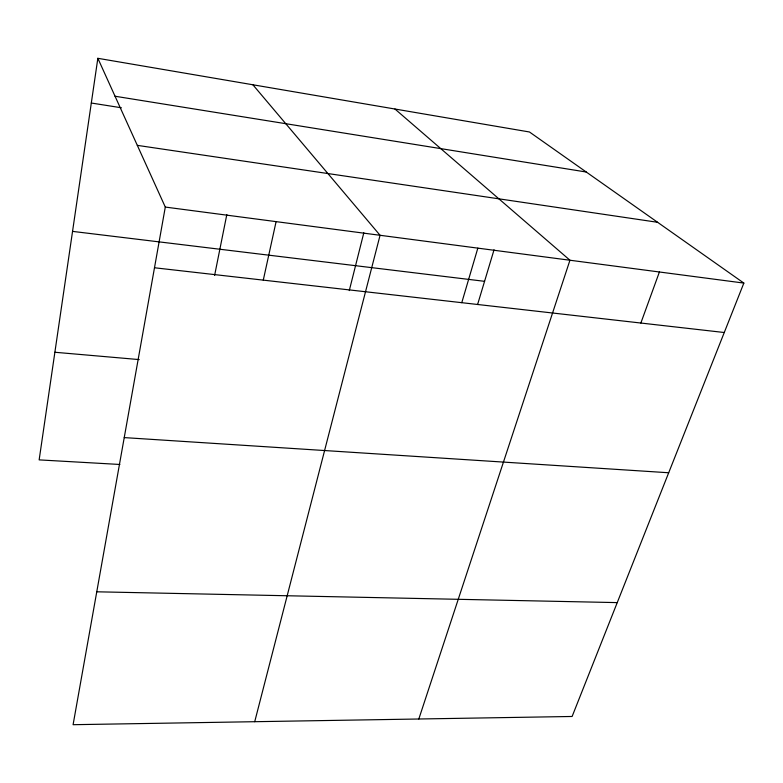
<?xml version="1.0" encoding="UTF-8"?>
<svg xmlns="http://www.w3.org/2000/svg" width="783" height="783" viewBox="0 0 783 783"><rect width="100%" height="100%" fill="white"/><g stroke="black" fill="none" stroke-linecap="round" stroke-linejoin="round"><path stroke-width="1.17" d="M97.846 58.304L165.301 207.074L73.093 724.696L572.119 716.474L743.85 283.084L529.455 131.984L97.846 58.304L39.15 459.885L119.887 464.476M214.611 275.41L226.825 214.542M263.284 280.128L276.096 221.628M349.277 290.601L363.821 232.786M254.72 721.701L380.068 235.292L252.88 84.77M461.774 302.678L477.836 248.133M477.591 304.528L494.044 249.787M418.817 719L569.946 260.23L394.955 109.023M640.856 323.036L659.413 271.985M96.769 591.801L617.239 602.607M124.233 437.599L668.692 472.756M54.879 352.262L139.198 359.593M154.486 267.766L724.265 332.511M72.545 231.386L484.569 281.322M165.301 207.074L743.85 283.084M137.319 145.364L657.603 222.294M91.308 103.023L121.394 107.77M115.042 96.24L586.261 172.015"/></g></svg>
